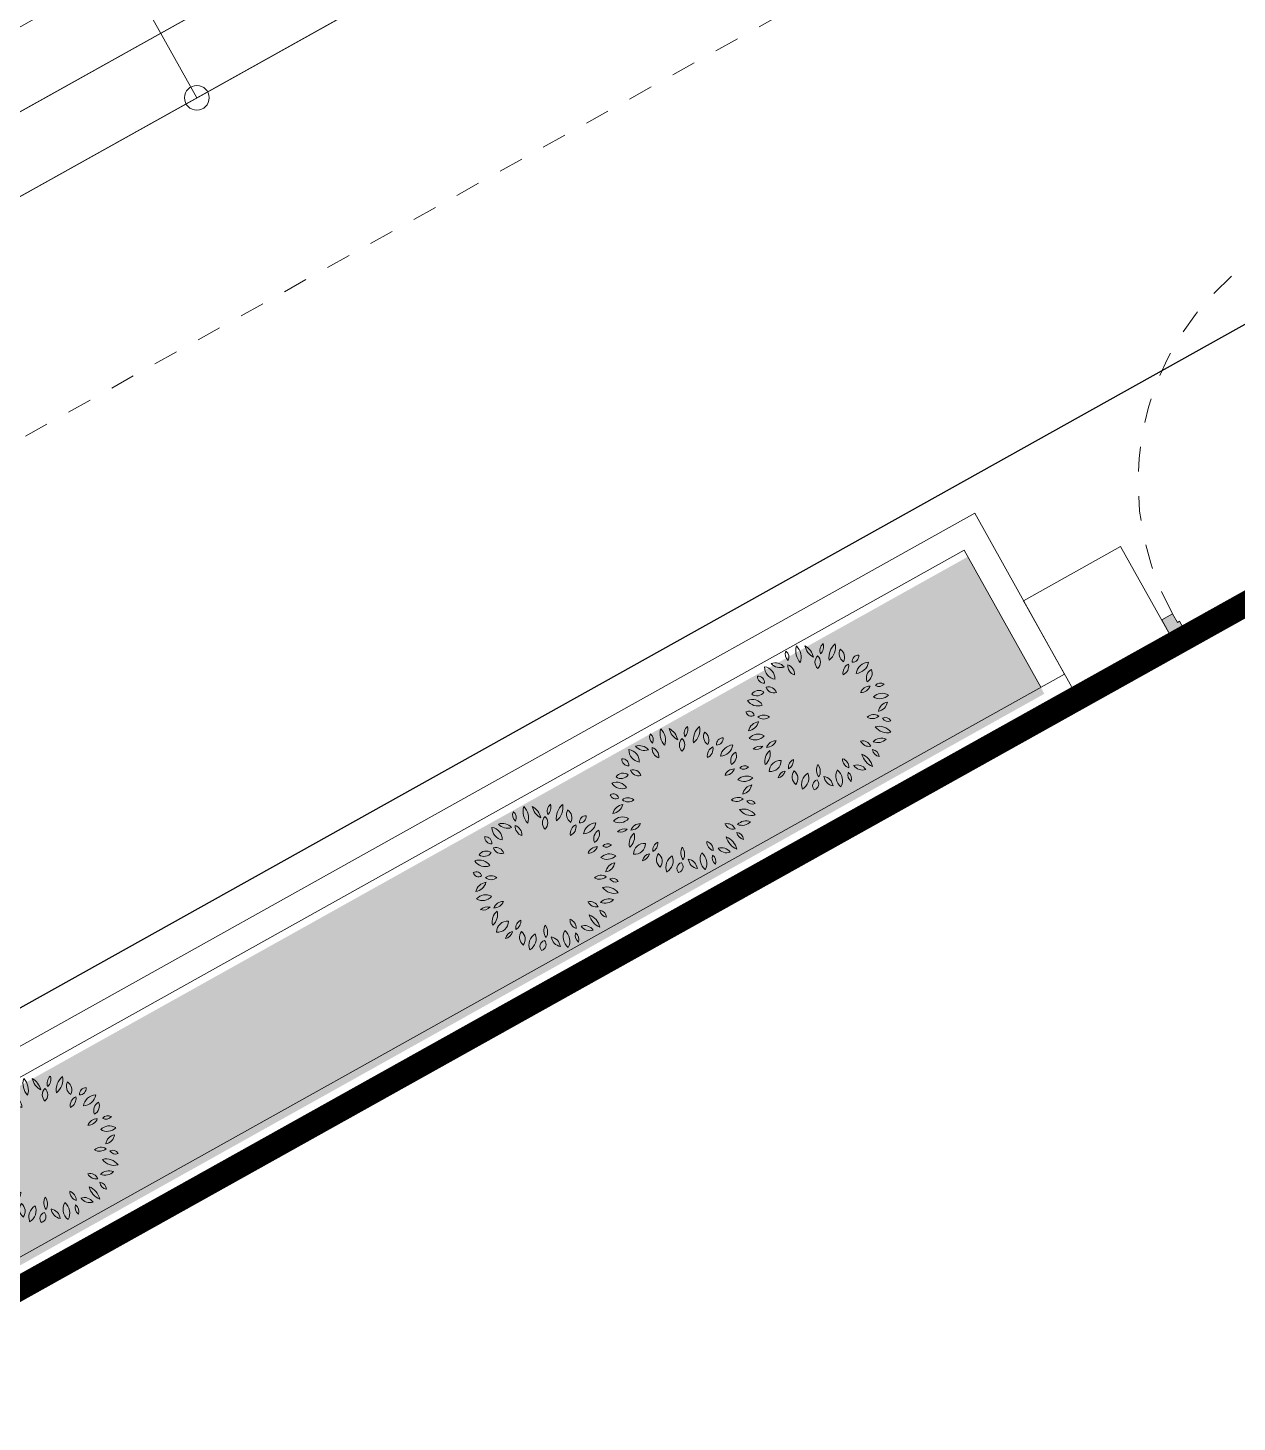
# Model space of a CAD drawing. Header units: millimetres. Extents: x 567980 to 569372, y 2065777 to 2066674.
# Drawn here: x 569044.64 to 569049.54, y 2066358.8 to 2066364.45 of the extents above; entities that cross this region are included whole.
import ezdxf

# ---------------------------------------------------------------- set-up
doc = ezdxf.new("R2010")
doc.units = ezdxf.units.MM
doc.linetypes.add('CENTER', pattern=[3, 1.5, -0.5, 0.5, -0.5])
doc.linetypes.add('HIDDEN', pattern=[0.75, 0.5, -0.25])
for name, color, linetype, lineweight in [('A-DIM', 251, 'Continuous', 15), ('boDnv', 54, 'Continuous', 25), ('E- CHU THICH', 162, 'Continuous', 13), ('E- RANH GIOI', 1, 'CENTER', 13), ('E- THAY', 9, 'Continuous', 20), ('E-Manh', 251, 'Continuous', 13), ('E-NoiThat', 32, 'Continuous', 9), ('i_Cay', 114, 'Continuous', 13), ('i_Hatch', 250, 'Continuous', 13), ('LD-CUA', 146, 'Continuous', 13), ('LD-THAY', 9, 'Continuous', 13)]:
    doc.layers.add(name, color=color, linetype=linetype, lineweight=lineweight)
for name, color, linetype in [('datOBt', 42, 'Continuous'), ('loKBT', 42, 'Continuous'), ('ViaHeS', 32, 'Continuous')]:
    doc.layers.add(name, color=color, linetype=linetype)
doc.styles.add('rms', font='romans.shx', dxfattribs={"width": 0.7, "bigfont": 'vns.shx'})
doc.linetypes.add('ADL', pattern='A,0.125,-0.15,["++",rms,S=0.5,R=0,X=0,Y=-0.2245],-1.35,1.125', length=2.75)

# ---------------------------------------------------------------- blocks, each defined once
blk = doc.blocks.new('NEN')
at = {"layer": 'boDnv', "color": 10, "linetype": 'ADL', "ltscale": 0.25}
blk.add_lwpolyline([(236.6221, -34.4495), (249.6893, -60.5762), (255.4751, -62.3599), (412.4207, 25.215), (414.1456, 31.2365), (400.0614, 56.7834), (394.0804, 58.4967), (238.5155, -28.3077)], close=True, dxfattribs=at)
at = {"layer": 'datOBt'}
blk.add_lwpolyline([(235.5483, -34.5381), (248.9862, -61.4059), (255.5891, -63.4414), (413.2683, 24.5428), (415.2206, 31.3578), (400.7364, 57.6302), (393.9562, 59.5726), (237.678, -27.6299)], close=True, dxfattribs=at)
at = {"layer": 'loKBT'}
blk.add_lwpolyline([(346.629, 10.2613), (335.7133, 4.1704), (345.4587, -13.2946), (356.3744, -7.2037)], close=True, dxfattribs=at)
at = {"layer": 'ViaHeS'}
blk.add_lwpolyline([(235.5483, -34.5381), (248.9862, -61.4059), (255.5891, -63.4414), (413.2683, 24.5428), (415.2206, 31.3578), (400.7364, 57.6302), (393.9562, 59.5726), (237.678, -27.6299)], close=True, dxfattribs=at)
blk = doc.blocks.new('TANG 1 BT1')
at = {"layer": 'E- CHU THICH'}
blk.add_lwpolyline([(7153504.4, 826196.9), (7153504.4, 825296.9)], dxfattribs=at)
blk.add_circle((7153504.4, 825296.9), 50, dxfattribs=at)
at = {"layer": 'E- THAY'}
for points in [[(7151854.4, 825896.9), (7155154.4, 825896.9), (7155154.4, 825596.9), (7151854.4, 825596.9)], [(7151554.4, 825596.9), (7155454.4, 825596.9), (7155454.4, 825296.9), (7151554.4, 825296.9)]]:
    blk.add_lwpolyline(points, close=True, dxfattribs=at)
blk = doc.blocks.new('02PCAR01')
at = {"color": 0, "linetype": 'ByBlock'}
for p, q in [((-122.94, 26.61), (-92.48, 26.84)), ((-109.29, 22.08), (-122.94, 26.61)), ((-89.35, 22.08), (-92.48, 26.84)), ((-90.39, 26.87), (-54.31, 27.32)), ((-87.23, 22.08), (-90.39, 26.87)), ((-54.31, 27.32), (-67.5, 22.08)), ((-138, 26.03), (-145, 26.03)), ((-112.52, 20.16), (-138, 26.03)), ((-48.33, 25.72), (-60.01, 22.2)), ((-136.91, 23.5), (-115.59, 19.26)), ((-89.35, 22.08), (-109.29, 22.08)), ((-67.5, 22.08), (-87.23, 22.08)), ((-6, 20.97), (-40, 15.97)), ((-6, -20.97), (-40, -15.97)), ((-112.51, -20.11), (-138, -25.97)), ((-136.91, -23.36), (-115.59, -19.12)), ((-109.29, -21.95), (-122.94, -26.47)), ((-89.35, -21.95), (-109.29, -21.95)), ((-89.35, -21.95), (-92.48, -26.7)), ((-87.23, -21.95), (-90.39, -26.73)), ((-67.5, -21.95), (-87.23, -21.95)), ((-54.31, -27.18), (-67.5, -21.95)), ((-48.33, -25.52), (-60.01, -22)), ((-138, -25.97), (-145, -25.97)), ((-122.94, -26.47), (-92.48, -26.7)), ((-90.39, -26.73), (-54.31, -27.18))]:
    blk.add_line(p, q, dxfattribs=at)
for centre, radius, start, end in [((-77.24, -1914.33), 1944.6, 88.89024, 92.01225), ((-30.02, -77.69), 108.31, 76.6607, 96.5655), ((-145.41, 25.94), 3.14, 92.1119, 173.4899), ((-141.57, 24.61), 4.6, 94.3987, 147.5288), ((-8.86, 25.33), 3.14, 17.8179, 78.3942), ((111.89, 0.1), 258.76, 174.0142, 185.9858), ((-5.75, 24.64), 3.14, 14.3452, 76.6607), ((110.89, 0.1), 260.73, 174.2342, 185.7658), ((-47.46, 22.85), 3, 31.1455, 106.7984), ((-95.47, 0.91), 93.12, 343.0347, 15.8141), ((-111.75, 0.91), 111.76, 346.3976, 12.667), ((-7.97, 0.1), 131.06, 169.6897, 190.3103), ((-87.12, 0.1), 48.72, 330.0774, 29.9226), ((-59.14, 19.33), 3, 106.7984, 193.6631), ((146.01, 0.1), 262.31, 175.7971, 184.2029), ((147.71, 0.1), 261.01, 175.5919, 184.4407), ((-142.7, 0.1), 82.75, 347.0683, 12.9317), ((-59.14, -19.13), 3, 166.3369, 253.2016), ((-47.46, -22.65), 3, 253.2016, 328.8545), ((-145.41, -25.74), 3.14, 186.5101, 267.8881), ((-9.37, -25.23), 3.14, 281.3249, 340.8826), ((-6.15, -24.54), 3.14, 283.1156, 344.5941), ((-141.57, -24.41), 4.6, 212.4712, 265.6013), ((-30.02, 77.89), 108.31, 263.4345, 283.1156), ((-77.24, 1914.53), 1944.6, 267.98775, 271.10976)]:
    blk.add_arc(centre, radius, start, end, dxfattribs=at)
blk = doc.blocks.new('*U462')
h = blk.add_hatch(color=253)
h.dxf.hatch_style = 1
h.paths.add_polyline_path([(50, 100), (90, 100), (90, 0), (50, 0)])
h.paths.add_polyline_path([(50, 1000), (90, 1000), (90, 1100), (50, 1100)])
h = blk.add_hatch(color=254)
h.dxf.hatch_style = 1
h.paths.add_polyline_path([(21.7, 894.5), (21.7, 1064.1), (50, 1064.1), (50, 1035.9), (27.4, 1035.9), (27.4, 894.5)])
h = blk.add_hatch(color=254)
h.dxf.hatch_style = 1
h.paths.add_polyline_path([(90, 100), (50, 100), (50, 1000), (90, 1000)])
h = blk.add_hatch(color=253)
h.dxf.hatch_style = 1
h.paths.add_polyline_path([(0, 0), (50, 0), (50, -40), (60, -40), (60, -110), (0, -110)])
h = blk.add_hatch(color=253)
h.dxf.hatch_style = 1
h.paths.add_polyline_path([(1200, 0), (1150, 0), (1150, -40), (1140, -40), (1140, -110), (1200, -110)])
for p, q in [((70, 100), (70, 1000)), ((90, 1000), (90, 100))]:
    blk.add_line(p, q)
for points in [[(50, 1000), (90, 1000), (90, 1100), (50, 1100), (50, 1000)], [(50, 1002.9), (50, 100)], [(50, 100), (90, 100), (90, 0), (50, 0), (50, 100)]]:
    blk.add_lwpolyline(points)
for points in [[(21.7, 894.5), (21.7, 1064.1), (50, 1064.1), (50, 1035.9), (27.4, 1035.9), (27.4, 894.5)], [(90, 100), (50, 100), (50, 1000), (90, 1000)], [(0, 0), (50, 0), (50, -40), (60, -40), (60, -110), (0, -110)], [(1200, 0), (1150, 0), (1150, -40), (1140, -40), (1140, -110), (1200, -110)]]:
    blk.add_lwpolyline(points, close=True)
at = {"linetype": 'HIDDEN', "ltscale": 30}
blk.add_arc((50, 0), 1100, 0, 90, dxfattribs=at)
blk = doc.blocks.new('mb-cay40')
at = {"color": 0, "linetype": 'ByBlock'}
for centre, radius, start, end in [((-427, 694), 54.1, 146.8151, 244.0193), ((-496, 675), 54.1, 326.8151, 64.0193), ((-300, 710), 100, 149.4737, 231.7586), ((-448, 683), 100, 329.4737, 51.7586), ((-231, 779), 98.1, 192.306, 259.6849), ((-344, 662), 98.1, 12.306, 79.6849), ((-148, 638), 79.7, 145.5248, 220.8327), ((-273, 631), 79.7, 325.5248, 40.8327), ((-136, 737), 62.9, 125.4093, 202.7101), ((-231, 764), 62.9, 305.4093, 22.7101), ((16, 684), 137, 133.8117, 194.3077), ((-211, 749), 137, 313.8117, 14.3077), ((113, 711), 137, 163.4642, 212.7906), ((-134, 676), 137, 343.4642, 32.7906), ((138, 616), 80.6, 104.1004, 168.465), ((40, 710), 80.6, 284.1004, 348.465), ((-542, 597), 98.1, 183.3189, 263.1904), ((-651, 494), 98.1, 3.3189, 83.1904), ((-554, 556), 69.9, 25.4537, 116.6852), ((-522, 648), 69.9, 205.4537, 296.6852), ((-390, 597), 66.9, 168.8066, 257.6391), ((-470, 545), 66.9, 348.8066, 77.6391), ((49, 562), 68.8, 103.8914, 198.9039), ((-33, 607), 68.8, 283.8914, 18.9039), ((230, 506), 141, 100.3005, 160.4476), ((72, 692), 141, 280.3005, 340.4476), ((260, 521), 76.9, 122.5817, 207.18), ((150, 551), 76.9, 302.5817, 27.18), ((-654, 503), 44.2, 163.4933, 274.4697), ((-693, 471), 44.2, 343.4933, 94.4697), ((300, 426), 53.5, 59.9815, 155.6676), ((278, 494), 53.5, 239.9815, 335.6676), ((-680, 301), 102, 69.7201, 135.6489), ((-718, 468), 102, 249.7201, 315.6489), ((-620, 357), 75.8, 22.5723, 98.3335), ((-561, 461), 75.8, 202.5723, 278.3335), ((213, 369), 79.6, 86.0282, 161.3698), ((143, 474), 79.6, 266.0282, 341.3698), ((320, 284), 110, 64.7353, 140.5781), ((282, 453), 110, 244.7353, 320.5781), ((-767, 152), 75.6, 44.2576, 108.5927), ((-743, 226), 96, 30.9482, 110.5784), ((-695, 365), 96, 210.9482, 290.5784), ((359, 242), 79.1, 90.2529, 173.5221), ((280, 330), 79.1, 270.2529, 353.5221), ((-736, 277), 75.6, 224.2576, 288.5927), ((-787, 176), 111, 280.8762, 345.4479), ((-659, 40), 111, 100.8762, 165.4479), ((-638, 119), 83.9, 60.5095, 129.292), ((-649, 257), 83.9, 240.5095, 309.292), ((243, 141), 78, 58.8748, 131.2135), ((232, 267), 78, 238.8748, 311.2135), ((293, 25), 97.6, 29.1952, 106.7189), ((350, 166), 97.6, 209.1952, 286.7189), ((344, 142), 53.6, 28.1981, 112.1918), ((371, 217), 53.6, 208.1981, 292.1918), ((-690, -39), 87.4, 54.9745, 151.3792), ((-716, 74), 87.4, 234.9745, 331.3792), ((159, -75), 77.3, 28.8072, 103.9199), ((208, 37), 77.3, 208.8072, 283.9199), ((314, -59), 90.4, 71.3712, 141.7535), ((272, 83), 90.4, 251.3712, 321.7535), ((-675, -123), 70, 71.8192, 140.0818), ((-707, -12), 70, 251.8192, 320.0818), ((-557, -163), 78, 113.4753, 203.456), ((-660, -123), 78, 293.4753, 23.456), ((-617, 21), 75, 267.1724, 337.2365), ((-551, -83), 75, 87.1724, 157.2365), ((133, -213), 116, 6.5487, 76.8911), ((275, -87), 116, 186.5487, 256.8911), ((243, -118), 50.7, 359.2557, 87.6287), ((296, -68), 50.7, 179.2557, 267.6287), ((-605, -147), 107, 271.6328, 352.0268), ((-496, -269), 107, 91.6328, 172.0268), ((-342, -221), 95.9, 122.8873, 186.7253), ((-489, -152), 95.9, 302.8873, 6.7253), ((-133, -236), 75.4, 148.7877, 221.5977), ((-253, -247), 75.4, 328.7877, 41.5977), ((-19, -211), 70.3, 353.65, 74.6514), ((70, -151), 70.3, 173.65, 254.6514), ((113, -290), 96.7, 38.6962, 106.2415), ((162, -137), 96.7, 218.6962, 286.2415), ((-473, -294), 49.3, 76.5419, 193.4774), ((-509, -257), 49.3, 256.5419, 13.4774), ((-314, -281), 91.1, 159.117, 230.3606), ((-457, -318), 91.1, 339.117, 50.3606), ((-220, -348), 109, 122.117, 201.7275), ((-379, -297), 109, 302.117, 21.7275), ((-170, -364), 62.5, 129.7475, 206.0709), ((-267, -343), 62.5, 309.7475, 26.0709), ((-160, -372), 84.6, 5.3196, 80.419), ((-61, -281), 84.6, 185.3196, 260.419), ((100, -278), 148, 165.2071, 218.3217), ((-159, -332), 148, 345.2071, 38.3217), ((110, -276), 64.3, 156.7754, 231.288), ((11, -301), 64.3, 336.7754, 51.288)]:
    blk.add_arc(centre, radius, start, end, dxfattribs=at)
blk = doc.blocks.new('SAN VUON BT A-BT1')
at = {"layer": 'i_Hatch', "true_color": 0x46cb3a, "transparency": 33554687}
h = blk.add_hatch(dxfattribs=at)
h.set_pattern_fill('CROSS', color=95, scale=300, double=1)
h.set_pattern_definition([(0, (2832.47, -202892.13), (75, 75), [37.5, -112.5]), (90, (2851.22, -202910.88), (-75, 75), [37.5, -112.5])])
h.paths.add_polyline_path([(7163776.9, 841296.9), (7151496.9, 841296.9), (7151496.9, 841006.9), (7163486.9, 841006.9), (7163486.9, 821856.9), (7163776.9, 821856.9)])
h.paths.add_polyline_path([(7158157.3, 822152.4), (7151786.9, 822152.4), (7151786.9, 839436.9), (7151496.9, 839436.9), (7151496.9, 821856.9), (7151496.9, 821516.9), (7158157.3, 821516.9)])
at = {"layer": 'A-DIM'}
blk.add_lwpolyline([(7153386.8, 839436.9), (7161886.9, 839436.9), (7161886.9, 827396.9), (7158436.8, 827396.9), (7158437.8, 826196.9), (7158587.8, 826196.9), (7158587.8, 825596.9), (7154087.9, 825596.9), (7154086.9, 826196.9), (7154236.9, 826196.9), (7154236.8, 827396.9), (7153386.8, 827396.9), (7153386.9, 831196.9), (7153136.8, 831196.9), (7153136.8, 831816.9), (7153336.8, 831816.9), (7153336.8, 835616.9), (7153136.8, 835616.9), (7153136.8, 836228.5), (7153386.9, 836228.5), (7153386.9, 839436.9)], dxfattribs=at)
at = {"layer": 'E- RANH GIOI', "ltscale": 0.1, "const_width": 100}
blk.add_lwpolyline([(7151386.9, 821436.9), (7163886.9, 821436.9), (7163886.9, 841436.9), (7151386.9, 841436.9)], close=True, dxfattribs=at)
at = {"layer": 'E- THAY'}
blk.add_lwpolyline([(7158287.9, 825296.9), (7154387.9, 825296.9), (7154387.9, 825596.9), (7154087.9, 825596.9), (7154087.9, 826196.9), (7154237.9, 826196.9), (7154237.9, 827396.9)], dxfattribs=at)
at = {"layer": 'E-Manh'}
for p, q in [((7158267.3, 822292.4), (7151896.9, 822292.4)), ((7158267.3, 821546.9), (7158267.3, 822292.4)), ((7158157.3, 822182.4), (7151786.9, 822182.4)), ((7158157.3, 822182.4), (7158157.3, 821546.9)), ((7158267.3, 821886.9), (7158267.3, 821882.4))]:
    blk.add_line(p, q, dxfattribs=at)
blk.add_lwpolyline([(7151496.9, 841326.9), (7151496.9, 821546.9), (7158267.3, 821546.9)], dxfattribs=at)
blk.add_lwpolyline([(7158717.3, 821436.9), (7158267.3, 821436.9), (7158267.3, 821886.9), (7158717.3, 821886.9)], close=True, dxfattribs=at)
at = {"layer": 'E-NoiThat', "xscale": -30.03147058763129, "yscale": 30.03147058763129, "zscale": 30.03147058763129, "rotation": 270}
blk.add_blockref('02PCAR01', (7161874.3, 826931.5), dxfattribs=at)
at = {"layer": 'i_Cay', "xscale": 0.5, "yscale": 0.5, "zscale": 0.5}
for p in [(7153828.3, 821778.8), (7156133.3, 821753.8), (7156771.3, 821758.8), (7157414.3, 821783.8)]:
    blk.add_blockref('mb-cay40', p, dxfattribs=at)
at = {"layer": 'LD-CUA', "xscale": -1}
blk.add_blockref('*U462', (7159918.3, 821546.9), dxfattribs=at)
blk = doc.blocks.new('MBT1 BT1')
at = {"layer": 'E- RANH GIOI', "ltscale": 0.1, "const_width": 100}
blk.add_lwpolyline([(7075416.3, 1014867.5), (7087916.3, 1014867.5), (7087916.3, 1034867.5), (7075416.3, 1034867.5)], close=True, dxfattribs=at)
at = {"layer": 'E- THAY'}
blk.add_blockref('SAN VUON BT A-BT1', (-75970.5, 193430.5), dxfattribs=at)
blk.add_blockref('TANG 1 BT1', (-73138, 193430.5), dxfattribs=at)
blk = doc.blocks.new('BT-01')
at = {"layer": 'E- RANH GIOI', "ltscale": 0.05, "const_width": 100}
blk.add_lwpolyline([(7814691, 974896.8), (7819916.6, 979886.7), (7998786.3, 979804), (8003755.9, 974804.4), (8003588.7, 944819.6), (7998563.4, 939824.6), (7818090, 939908), (7813320.7, 944902.5), (7814691, 974896.8)], dxfattribs=at)
at = {"layer": 'E- RANH GIOI', "color": 5, "ltscale": 0.05, "true_color": 0x0000fa}
blk.add_lwpolyline([(7817633, 973558), (7821118.3, 976886.1), (7997537.8, 976804.6), (8000749, 973574), (8000595.6, 946074.5), (7997326.6, 942825.2), (7819373.9, 942907.4), (7816376.1, 946046.8)], close=True, dxfattribs=at)
at = {"layer": 'loKBT'}
blk.add_lwpolyline([(7933454.1, 959844.4), (7920960.5, 959850.2), (7920951.2, 939860.5), (7933444.8, 939854.7)], close=True, dxfattribs=at)

msp = doc.modelspace()

# ---------------------------------------------------------------- block references
at = {"layer": 'boDnv'}
msp.add_blockref('NEN', (568697.4807, 2066371.6973), dxfattribs=at)

# ---------------------------------------------------------------- next in the draw order: block references
at = {"layer": 'LD-THAY', "xscale": 0.0009994885116012015, "yscale": 0.0009994885116012015, "zscale": 0.0009994885116012015, "rotation": 29.16570913589107}
msp.add_blockref('MBT1 BT1', (563362.0252, 2062026.2916, -0.0003), dxfattribs=at)

# ---------------------------------------------------------------- next in the draw order: block references
at = {"layer": 'loKBT', "xscale": 0.001000000000001394, "yscale": 0.001000000000001394, "zscale": 0.001000000000001394, "rotation": 29.19218123277868}
msp.add_blockref('BT-01', (562586.395, 2061674.5278, -0.0003), dxfattribs=at)

# ---------------------------------------------------------------- next in the draw order: block references
at = {"layer": 'LD-THAY', "xscale": 0.0009994885116012015, "yscale": 0.0009994885116012015, "zscale": 0.0009994885116012015, "rotation": 29.16570913589107}
msp.add_blockref('MBT1 BT1', (563362.0252, 2062026.2916, -0.0003), dxfattribs=at)

# ---------------------------------------------------------------- next in the draw order: block references
at = {"layer": 'loKBT', "xscale": 0.001000000000001394, "yscale": 0.001000000000001394, "zscale": 0.001000000000001394, "rotation": 29.19218123277868}
msp.add_blockref('BT-01', (562586.395, 2061674.5278, -0.0003), dxfattribs=at)

doc.saveas('drawing.dxf')
